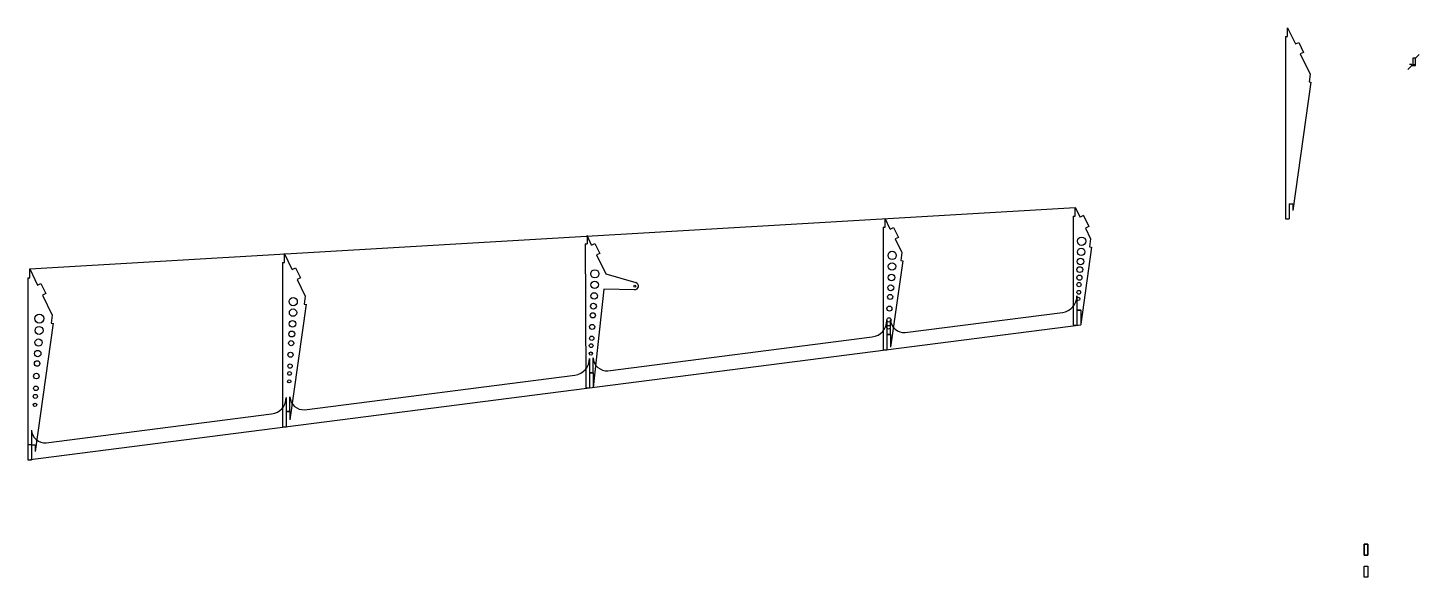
# Model space of a CAD drawing. Header units: millimetres. Extents: x -6564 to 404, y -3346 to 414.
# Drawn here: x -5843 to -5087, y -3088 to -2790 of the extents above; entities that cross this region are included whole.
import ezdxf

# ---------------------------------------------------------------- set-up
doc = ezdxf.new("R2010")
doc.units = ezdxf.units.MM
for name, color, linetype in [('11', 80, 'Continuous'), ('7', 1, 'Continuous'), ('LAYER01', 7, 'Continuous')]:
    doc.layers.add(name, color=color, linetype=linetype)
doc.layers.add('细线层', color=4, linetype='Continuous', lineweight=25)

msp = doc.modelspace()

# ---------------------------------------------------------------- linework, layer by layer
for p, q in [((-5841.5614, -2920.7292), (-5273.5009, -2887.2906)), ((-5273.5009, -2887.2906), (-5270.9088, -2892.6051)), ((-5273.4823, -2892.072), (-5273.5009, -2887.2906)), ((-5376.7944, -2898.1095), (-5376.813, -2893.3281)), ((-5274.5655, -2892.0762), (-5273.4823, -2892.072)), ((-5269.1112, -2891.7284), (-5270.9088, -2892.6051)), ((-5269.1112, -2891.7284), (-5266.1739, -2897.7508)), ((-5377.8776, -2898.1137), (-5376.7944, -2898.1095)), ((-5374.0109, -2899.0731), (-5372.2133, -2898.1963)), ((-5372.2133, -2898.1963), (-5369.5831, -2903.5891)), ((-5266.1739, -2897.7508), (-5267.9715, -2898.6275)), ((-5267.9715, -2898.6275), (-5265.164, -2904.3838)), ((-5369.5831, -2903.5891), (-5371.3807, -2904.4658)), ((-5265.164, -2904.3838), (-5265.7194, -2908.678)), ((-5265.7194, -2908.678), (-5264.6604, -2908.8307)), ((-5704.213, -2917.1847), (-5703.1298, -2917.1805)), ((-5703.1298, -2917.1805), (-5703.1484, -2912.399)), ((-5367.7598, -2911.8897), (-5368.3153, -2916.184)), ((-5368.3153, -2916.184), (-5367.2562, -2916.3367)), ((-5842.626, -2925.5149), (-5841.5428, -2925.5107)), ((-5841.5614, -2920.7292), (-5837.2822, -2929.5029)), ((-5841.5428, -2925.5107), (-5841.5614, -2920.7292)), ((-5698.9295, -2921.049), (-5697.1319, -2920.1723)), ((-5697.1319, -2920.1723), (-5694.5017, -2925.565)), ((-5694.5017, -2925.565), (-5696.2993, -2926.4418)), ((-5837.2822, -2929.5029), (-5835.4846, -2928.6262)), ((-5835.4846, -2928.6262), (-5832.8417, -2934.0448)), ((-5832.8417, -2934.0448), (-5834.6393, -2934.9216)), ((-5834.6393, -2934.9216), (-5829.3193, -2945.8291)), ((-5691.8759, -2935.5111), (-5692.4313, -2939.8054)), ((-5692.4313, -2939.8054), (-5691.3723, -2939.9581)), ((-5829.3193, -2945.8291), (-5829.8748, -2950.1234)), ((-5842.6222, -3024.4919), (-5270.5693, -2951.0812)), ((-5829.8748, -2950.1234), (-5828.8157, -2950.2761))]:
    msp.add_line(p, q)
at = {"color": 2}
for p, q in [((-5536.2902, -2907.7531), (-5538.7771, -2902.6543)), ((-5538.7771, -2902.6543), (-5538.7591, -2907.079)), ((-5539.759, -2907.0831), (-5538.7591, -2907.079)), ((-5539.759, -2907.0831), (-5539.6259, -2939.7952)), ((-5536.2902, -2907.7531), (-5534.4926, -2906.8764)), ((-5534.4926, -2906.8764), (-5531.8624, -2912.2691)), ((-5531.8624, -2912.2691), (-5533.66, -2913.1459)), ((-5533.66, -2913.1459), (-5528.6252, -2923.4688)), ((-5528.6252, -2923.4688), (-5512.2885, -2928.1535)), ((-5529.6647, -2931.7889), (-5535.4394, -2985.1844)), ((-5512.8724, -2932.0716), (-5529.6647, -2931.7889)), ((-5539.6259, -2939.7952), (-5539.4394, -2985.3282)), ((-5537.4394, -2977.072), (-5537.4394, -2985.3282)), ((-5537.4394, -2977.072), (-5535.4394, -2977.072)), ((-5535.4394, -2977.072), (-5535.4394, -2985.1844)), ((-5539.4394, -2985.3282), (-5537.4394, -2985.3282))]:
    msp.add_line(p, q, dxfattribs=at)
for centre, radius in [((-5270.0664, -2905.6902), 2.2462), ((-5270.2505, -2911.4775), 2.0077), ((-5372.9883, -2913.4088), 2.2462), ((-5373.0726, -2919.3648), 2.0077), ((-5270.6346, -2916.6335), 1.783), ((-5373.3669, -2925.426), 1.783), ((-5271.2759, -2925.4774), 1.3868), ((-5271.039, -2921.1097), 1.5906), ((-5373.761, -2930.9563), 1.5906), ((-5271.4732, -2929.2639), 1.1683), ((-5271.6339, -2933.4249), 1.006), ((-5698.4403, -2938.5053), 2.2462), ((-5374.0864, -2935.9421), 1.3868), ((-5271.8587, -2937.0063), 0.8624), ((-5836.4122, -2947.6847), 2.433), ((-5698.5195, -2944.4614), 2.0077), ((-5374.7182, -2948.3897), 1.1683), ((-5374.479, -2942.2512), 1.3868), ((-5836.498, -2954.1362), 2.1747), ((-5699.1979, -2956.0534), 1.5906), ((-5698.8086, -2950.5228), 1.783), ((-5374.9951, -2952.4046), 1.006), ((-5836.8111, -2960.7017), 1.9313), ((-5699.5189, -2961.0395), 1.3868), ((-5837.5805, -2972.0931), 1.5021), ((-5837.2327, -2966.6923), 1.7229), ((-5699.9061, -2967.349), 1.3868), ((-5837.9999, -2978.9274), 1.5021), ((-5700.4134, -2977.5029), 1.006), ((-5700.14, -2973.4876), 1.1683), ((-5838.2532, -2985.5766), 1.2655), ((-5700.5926, -2981.8007), 0.8624), ((-5838.7434, -2994.581), 0.9341), ((-5838.5493, -2989.9258), 1.0897)]:
    msp.add_circle(centre, radius)
for centre, radius in [((-5534.5553, -2923.3951), 2.2462), ((-5534.6345, -2929.3512), 2.0077), ((-5512.8547, -2930.0717), 0.5), ((-5535.3128, -2940.9432), 1.5906), ((-5534.9236, -2935.4126), 1.783), ((-5535.6339, -2945.9293), 1.3868), ((-5536.0211, -2952.2388), 1.3868), ((-5536.5284, -2962.3927), 1.006), ((-5536.255, -2958.3774), 1.1683), ((-5536.7076, -2966.6905), 0.8624)]:
    msp.add_circle(centre, radius, dxfattribs=at)
msp.add_arc((-5512.8547, -2930.0717), 2, 268.5758191, 74.4443829, dxfattribs=at)
at = {"layer": '11'}
for p, q in [((-5159.2408, -2794.5765), (-5158.1576, -2794.5723)), ((-5159.2408, -2794.5765), (-5159.2408, -2893.5535)), ((-5158.1762, -2789.7908), (-5153.897, -2798.5645)), ((-5158.1576, -2794.5723), (-5158.1762, -2789.7908)), ((-5153.897, -2798.5645), (-5152.0994, -2797.6877)), ((-5152.0994, -2797.6877), (-5149.4566, -2803.1064)), ((-5149.4566, -2803.1064), (-5151.2541, -2803.9831)), ((-5151.2541, -2803.9831), (-5145.9342, -2814.8907)), ((-5088.6529, -2806.2163), (-5086.645, -2804.2085)), ((-5090.6529, -2810.2163), (-5092.7944, -2812.3579)), ((-5090.6529, -2809.7163), (-5091.8308, -2809.7163)), ((-5090.6529, -2810.2163), (-5090.6529, -2809.7163)), ((-5090.6529, -2810.2163), (-5090.1529, -2810.2163)), ((-5090.1529, -2810.2163), (-5090.1529, -2809.7163)), ((-5145.4519, -2819.3332), (-5155.2408, -2888.9847)), ((-5145.9342, -2814.8907), (-5146.4896, -2819.1849)), ((-5146.4896, -2819.1849), (-5145.4306, -2819.3377)), ((-5157.2408, -2885.2973), (-5157.2408, -2893.5535)), ((-5157.2408, -2885.2973), (-5155.2408, -2885.2973)), ((-5155.2408, -2885.2973), (-5155.2408, -2888.9847)), ((-5159.2408, -2893.5535), (-5157.2408, -2893.5535))]:
    msp.add_line(p, q, dxfattribs=at)
for points in [[(-5088.6529, -2806.2163), (-5090.1529, -2806.2163), (-5090.1529, -2810.2163), (-5088.6529, -2810.2163)], [(-5088.6529, -2806.2163), (-5090.1529, -2806.2163), (-5090.1529, -2809.7163), (-5088.6529, -2809.7163)]]:
    msp.add_lwpolyline(points, close=True, dxfattribs=at)
at = {"layer": '7'}
for p, q in [((-5116.5762, -3070.1209), (-5116.5762, -3076.1209)), ((-5114.5762, -3070.1209), (-5116.5762, -3070.1209)), ((-5116.5762, -3076.1209), (-5114.5762, -3076.1209)), ((-5114.5762, -3076.1209), (-5114.5762, -3070.1209))]:
    msp.add_line(p, q, dxfattribs=at)
msp.add_lwpolyline([(-5116.5762, -3070.1209), (-5114.5762, -3070.1209), (-5114.5762, -3076.1209), (-5116.5762, -3076.1209)], close=True, dxfattribs=at)
at = {"layer": 'LAYER01'}
for p, q in [((-5374.0109, -2899.0731), (-5376.813, -2893.3281)), ((-5274.5655, -2892.0762), (-5274.5655, -2951.3373)), ((-5377.8776, -2898.1137), (-5377.8776, -2964.5952)), ((-5371.3807, -2904.4658), (-5367.7598, -2911.8897)), ((-5264.6817, -2908.8262), (-5270.5655, -2950.6913)), ((-5704.213, -2917.1847), (-5704.213, -3006.4734)), ((-5698.9295, -2921.049), (-5703.1484, -2912.399)), ((-5367.2776, -2916.3322), (-5373.8776, -2963.2934)), ((-5842.626, -2925.5149), (-5842.626, -3024.4919)), ((-5696.2993, -2926.4418), (-5691.8759, -2935.5111)), ((-5691.3936, -2939.9536), (-5700.213, -3002.7068)), ((-5272.5655, -2935.3373), (-5272.5655, -2943.0812)), ((-5365.9464, -2955.3208), (-5280.4245, -2944.3462)), ((-5270.5693, -2943.0812), (-5272.5655, -2943.0812)), ((-5272.5655, -2943.0812), (-5272.5655, -2951.3373)), ((-5272.5655, -2943.0812), (-5270.5655, -2943.0812)), ((-5270.5693, -2943.0812), (-5270.5693, -2951.0812)), ((-5270.5655, -2943.0812), (-5270.5655, -2950.6913)), ((-5828.8371, -2950.2716), (-5838.626, -3019.9231)), ((-5375.8776, -2948.5952), (-5375.8776, -2956.339)), ((-5373.8813, -2956.339), (-5373.8813, -2948.339)), ((-5274.5655, -2951.3373), (-5272.5655, -2951.3373)), ((-5527.5082, -2976.0538), (-5383.8125, -2957.6135)), ((-5373.8813, -2956.339), (-5375.8776, -2956.339)), ((-5375.8776, -2956.339), (-5375.8776, -2964.5952)), ((-5375.8776, -2956.339), (-5373.8776, -2956.339)), ((-5373.8776, -2956.339), (-5373.8776, -2963.2934)), ((-5537.4394, -2969.3282), (-5537.4394, -2977.072)), ((-5535.4431, -2977.072), (-5535.4431, -2969.072)), ((-5377.8776, -2964.5952), (-5375.8776, -2964.5952)), ((-5692.2818, -2997.1989), (-5545.3743, -2978.3465)), ((-5535.4431, -2977.072), (-5537.4394, -2977.072)), ((-5702.213, -2990.4734), (-5702.213, -2998.2172)), ((-5700.2168, -2998.2172), (-5700.2168, -2990.2172)), ((-5832.691, -3015.2174), (-5710.1479, -2999.4916)), ((-5700.2168, -2998.2172), (-5702.213, -2998.2172)), ((-5702.213, -2998.2172), (-5702.213, -3006.4734)), ((-5702.213, -2998.2172), (-5700.213, -2998.2172)), ((-5700.213, -2998.2172), (-5700.213, -3002.7068)), ((-5840.626, -3008.2357), (-5840.626, -3016.2357)), ((-5704.213, -3006.4734), (-5702.213, -3006.4734)), ((-5840.626, -3016.2357), (-5842.6222, -3016.2357)), ((-5842.6222, -3016.2357), (-5842.6222, -3024.4919)), ((-5840.626, -3016.2357), (-5840.626, -3024.4919)), ((-5840.626, -3016.2357), (-5838.626, -3016.2357)), ((-5838.626, -3016.2357), (-5838.626, -3019.9231)), ((-5842.626, -3024.4919), (-5840.626, -3024.4919))]:
    msp.add_line(p, q, dxfattribs=at)
for centre, radius, start, end in [((-5281.5708, -2935.4139), 9.0056, 276.8257589, 0.4869574), ((-5384.8828, -2948.6718), 9.0056, 276.8257589, 0.4869574), ((-5366.437, -2947.8784), 7.4585, 183.5408911, 273.7718252), ((-5546.4446, -2969.4047), 9.0056, 276.8257589, 0.4869574), ((-5527.9988, -2968.6114), 7.4585, 183.5408911, 273.7718252), ((-5711.2183, -2990.5499), 9.0056, 276.8257589, 0.4869574), ((-5692.7725, -2989.7565), 7.4585, 183.5408911, 273.7718252), ((-5833.1817, -3007.7751), 7.4585, 183.5408911, 273.7718252)]:
    msp.add_arc(centre, radius, start, end, dxfattribs=at)
at = {"layer": '细线层'}
msp.add_lwpolyline([(-5116.5762, -3082.1289), (-5114.5762, -3082.1289), (-5114.5762, -3088.1289), (-5116.5762, -3088.1289)], close=True, dxfattribs=at)

doc.saveas('drawing.dxf')
